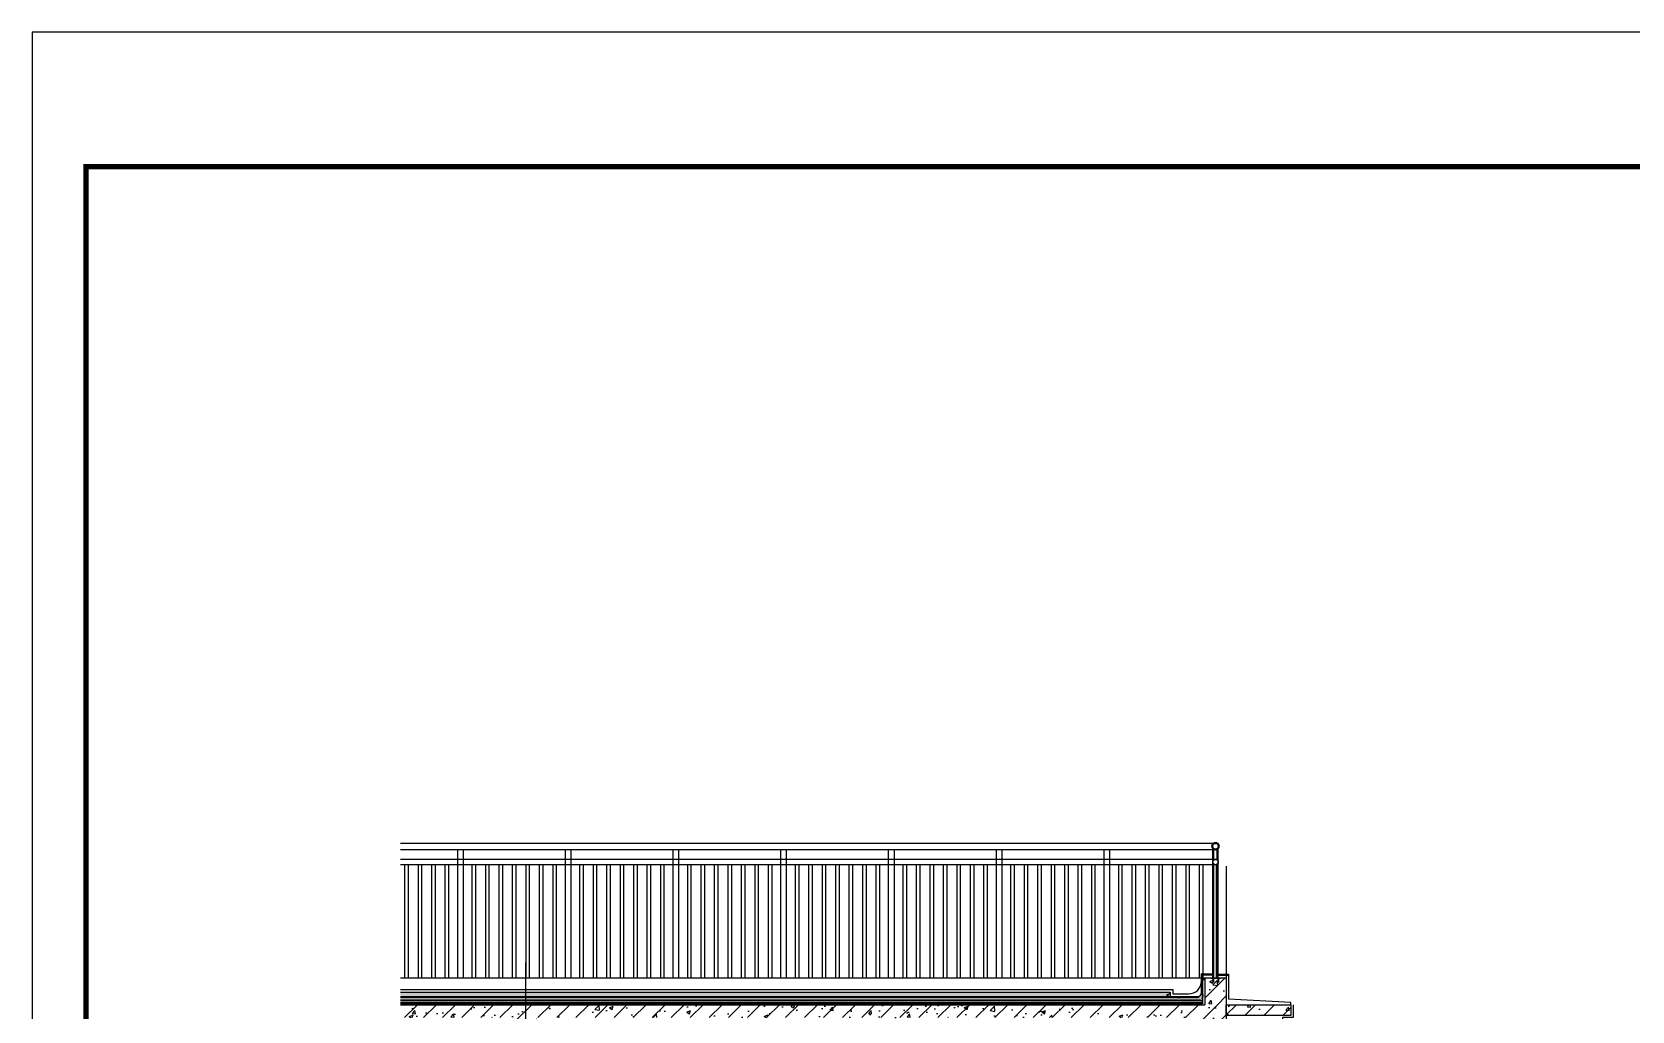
# Model space of a CAD drawing. Extents: x 299218 to 746073, y -331171 to -40619.
# Drawn here: x 600716 to 615566, y -298205 to -289121 of the extents above; entities that cross this region are included whole.
import ezdxf

# ---------------------------------------------------------------- set-up
doc = ezdxf.new("R2010")
doc.units = 0
doc.header["$LTSCALE"] = 1000
doc.header["$MEASUREMENT"] = 0
doc.linetypes.add('DASH', pattern=[0.35, 0.25, -0.1])
doc.linetypes.add('DOTE', pattern=[2.42, 2, -0.2, 0.02, -0.2])
for name, color, linetype in [('a140', 140, 'Continuous'), ('a43', 43, 'Continuous'), ('AXIS', 3, 'Continuous'), ('DOTE', 1, 'Continuous'), ('E_BalLib', 8, 'Continuous'), ('PDIM', 3, 'Continuous'), ('PUB_HACTH', 8, 'Continuous'), ('PUB_HATCH', 8, 'Continuous'), ('PUB_TITLE', 4, 'Continuous'), ('STAIR', 2, 'Continuous'), ('SURFACE', 6, 'Continuous'), ('WALL', 4, 'Continuous')]:
    doc.layers.add(name, color=color, linetype=linetype)
pattern_1 = [(45, (1236462.82, -236611.94), (-88.388348, 88.388348), []), (50, (1236462.82, -236611.94), (358.63009, -31.37607), [37.5, -412.5]), (355, (1236462.82, -236611.94), (-69.37567, 376.09607), [30, -330]), (100.4514, (1236492.7, -236614.56), (289.2547, 344.71977), [31.8701, -350.57106]), (46.1842, (1236462.82, -236511.94), (533.62052, -82.7595), [56.25, -618.75]), (96.6356, (1236507.3, -236518.84), (467.33135, 487.05894), [47.80514, -525.8565]), (351.1842, (1236462.8, -236511.94), (467.33097, 487.0593), [45, -495]), (21, (1236512.82, -236536.94), (298.45353, -201.30945), [37.5, -412.5]), (326, (1236512.82, -236536.94), (121.65767, 362.57502), [30, -330]), (71.4514, (1236537.7, -236553.72), (420.11131, 161.26525), [31.8701, -350.57106]), (37.5, (1236462.82, -236611.94), (6.079928, 166.446927), [0, -326, 0, -335, 0, -331.25]), (7.5, (1236462.82, -236611.94), (131.53477, 197.205856), [0, -191, 0, -318.5, 0, -126.25]), (327.5, (1236351.32, -236611.94), (266.911218, -11.277436), [0, -125, 0, -390, 0, -517.5]), (317.5, (1236301.32, -236611.94), (291.593085, 50.05249), [0, -162.5, 0, -259, 0, -367.5])]

# ---------------------------------------------------------------- blocks, each defined once
blk = doc.blocks.new('T1')
h = blk.add_hatch()
h.set_pattern_fill('钢筋混凝土', color=8, scale=50)
h.set_pattern_definition(pattern_1)
h.paths.add_polyline_path([(592092, -294967), (592037, -294967), (592037, -294973), (592018, -294973), (592018, -295007), (592012, -295007), (592012, -294973), (591972, -294973), (591972, -295007), (591966, -295007), (591966, -294973), (591947, -294973), (591947, -294967), (591892, -294967), (591892, -295217), (592092, -295217)])
h = blk.add_hatch()
h.set_pattern_fill('钢筋混凝土', color=8, scale=50)
h.set_pattern_definition(pattern_1)
h.paths.add_polyline_path([(592092, -295217), (584427, -295217), (584427, -295337), (585492, -295337), (585492, -295817), (585692, -295817), (585692, -295337), (591842, -295337), (591842, -295817), (592092, -295817), (592092, -295717)])
h = blk.add_hatch()
h.set_pattern_fill('钢筋混凝土', color=8, scale=50)
h.set_pattern_definition(pattern_1)
h.paths.add_polyline_path([(592092, -295317), (592692, -295317), (592692, -295217), (592092, -295217)])
at = {"layer": 'PUB_HACTH'}
h = blk.add_hatch(dxfattribs=at)
h.set_pattern_fill('钢筋混凝土', color=256, scale=20, style=0)
h.set_pattern_definition([(45, (299738.93, -358292.554), (-35.355339, 35.355339), []), (50, (299738.93, -358292.55), (143.452037, -12.550427), [15, -165]), (355, (299738.93, -358292.55), (-27.75027, 150.43843), [12, -132]), (100.4514, (299750.88, -358293.6), (115.701876, 137.88791), [12.74804, -140.22842]), (46.1842, (299738.93, -358252.55), (213.44821, -33.1038), [22.5, -247.5]), (96.6356, (299756.72, -358255.31), (186.93254, 194.82357), [19.12206, -210.3426]), (351.1842, (299738.93, -358252.55), (186.93239, 194.82372), [18, -198]), (21, (299758.93, -358262.55), (119.38141, -80.52378), [15, -165]), (326, (299758.93, -358262.55), (48.66307, 145.03001), [12, -132]), (71.4514, (299768.88, -358269.26), (168.044526, 64.5061), [12.74804, -140.22842]), (37.5, (299738.93, -358292.554), (2.431971, 66.578771), [0, -130.4, 0, -134, 0, -132.5]), (7.5, (299738.93, -358292.554), (52.613907, 78.882342), [0, -76.4, 0, -127.4, 0, -50.5]), (327.5, (299694.33, -358292.554), (106.764487, -4.510974), [0, -50, 0, -156, 0, -207]), (317.5, (299674.33, -358292.55), (116.637234, 20.020996), [0, -65, 0, -103.6, 0, -147])])
h.paths.add_polyline_path([(584427, -295102), (584427, -295142), (591572, -295142), (591572, -295102)])
h = blk.add_hatch(dxfattribs=at)
h.set_pattern_fill('混凝土', color=256, scale=5, style=0)
h.set_pattern_definition([(50, (299844.768, -358292.554), (35.863009, -3.1376067), [3.75, -41.25]), (355, (299844.77, -358292.554), (-6.9375667, 37.6096067), [3, -33]), (100.4514, (299847.757, -358292.816), (28.925469, 34.471977), [3.1870095, -35.0571056]), (46.1842, (299844.77, -358282.554), (53.3620524, -8.275951), [5.625, -61.875]), (96.6356, (299849.215, -358283.244), (46.733135, 48.7058935), [4.780514, -52.58565]), (351.1842, (299844.77, -358282.554), (46.733097, 48.70593), [4.5, -49.5]), (21, (299849.768, -358285.054), (29.8453526, -20.1309445), [3.75, -41.25]), (326, (299849.77, -358285.054), (12.1657666, 36.2575023), [3, -33]), (71.4514, (299852.255, -358286.732), (42.0111314, 16.126525), [3.1870095, -35.0571056]), (37.5, (299844.768, -358292.554), (0.60799277, 16.6446927), [0, -32.6, 0, -33.5, 0, -33.125]), (7.5, (299844.768, -358292.554), (13.1534769, 19.7205856), [0, -19.1, 0, -31.85, 0, -12.625]), (327.5, (299833.618, -358292.554), (26.6911218, -1.1277436), [0, -12.5, 0, -39, 0, -51.75]), (317.5, (299828.618, -358292.554), (29.1593085, 5.0052491), [0, -16.25, 0, -25.9, 0, -36.75])])
h.paths.add_polyline_path([(584427, -295177), (584427, -295197), (591872, -295197), (591872, -295177)])
h = blk.add_hatch(dxfattribs=at)
h.set_pattern_fill('钢筋混凝土', color=256, scale=20, style=0)
h.set_pattern_definition([(45, (299860.28, -358292.554), (-35.355339, 35.355339), []), (50, (299860.28, -358292.55), (143.452037, -12.550427), [15, -165]), (355, (299860.28, -358292.55), (-27.75027, 150.43843), [12, -132]), (100.4514, (299872.23, -358293.6), (115.701876, 137.88791), [12.74804, -140.22842]), (46.1842, (299860.28, -358252.55), (213.44821, -33.1038), [22.5, -247.5]), (96.6356, (299878.07, -358255.31), (186.93254, 194.82357), [19.12206, -210.3426]), (351.1842, (299860.28, -358252.55), (186.93239, 194.82372), [18, -198]), (21, (299880.28, -358262.55), (119.38141, -80.52378), [15, -165]), (326, (299880.28, -358262.55), (48.66307, 145.03001), [12, -132]), (71.4514, (299890.23, -358269.26), (168.044526, 64.5061), [12.74804, -140.22842]), (37.5, (299860.28, -358292.554), (2.431971, 66.578771), [0, -130.4, 0, -134, 0, -132.5]), (7.5, (299860.28, -358292.554), (52.613907, 78.882342), [0, -76.4, 0, -127.4, 0, -50.5]), (327.5, (299815.68, -358292.554), (106.764487, -4.510974), [0, -50, 0, -156, 0, -207]), (317.5, (299795.68, -358292.55), (116.637234, 20.020996), [0, -65, 0, -103.6, 0, -147])])
h.paths.add_polyline_path([(591516, -295142), (591516, -295102), (591572, -295102), (591572, -295142)])
at = {"color": 2}
blk.add_line((584427, -294967), (592092, -294967), dxfattribs=at)
for p, q in [((591572, -295102), (591572, -295142)), ((592692, -295217), (592692, -295196))]:
    blk.add_line(p, q)
at = {"color": 8}
blk.add_line((592692, -295196), (592112, -295167), dxfattribs=at)
at = {"color": 2, "linetype": 'DASH', "ltscale": 0.1, "const_width": 3}
for points in [[(591892, -294967), (591874, -294967), (591874, -295120)], [(591642, -295169), (584427, -295169)], [(591655, -295158), (591642, -295169)], [(591845, -295158), (591655, -295158)], [(591841, -295168), (591656, -295168)]]:
    blk.add_lwpolyline(points, dxfattribs=at)
for points in [[(591884, -295120, -0.384199), (591841, -295168)], [(591874, -295120, -0.287485), (591845, -295158)]]:
    blk.add_lwpolyline(points, format="xyb", dxfattribs=at)
at = {"color": 8}
blk.add_lwpolyline([(592712, -295217), (592712, -295337), (592612, -295337), (592612, -295697), (592712, -295697), (592712, -295837), (592112, -295837), (592112, -298817)], dxfattribs=at)
at = {"lineweight": 40}
blk.add_circle((591992, -293747), 30, dxfattribs=at)
blk.add_circle((591992, -293894), 25)
at = {"layer": 'a140'}
for points in [[(591967, -294967), (591967, -293764)], [(591977, -293874), (591977, -293773)], [(592007, -293874), (592007, -293773)], [(592017, -294967), (592017, -293764)], [(591977, -294967), (591977, -293914)], [(592007, -294967), (592007, -293914)]]:
    blk.add_lwpolyline(points, dxfattribs=at)
at = {"layer": 'a43'}
for p, q in [((584427, -293717), (592017, -293717)), ((584427, -293777), (592017, -293777)), ((584427, -293867), (592017, -293867)), ((584427, -293917), (592017, -293917))]:
    blk.add_line(p, q, dxfattribs=at)
for points in [[(584958, -294967), (584958, -293777)], [(585008, -293777), (585008, -294967)], [(585958, -294967), (585958, -293777)], [(586008, -293777), (586008, -294967)], [(586958, -294967), (586958, -293777)], [(587008, -293777), (587008, -294967)], [(587958, -294967), (587958, -293777)], [(588008, -293777), (588008, -294967)], [(588958, -294967), (588958, -293777)], [(589008, -293777), (589008, -294967)], [(589958, -294967), (589958, -293777)], [(590008, -293777), (590008, -294967)], [(590958, -294967), (590958, -293777)], [(591008, -293777), (591008, -294967)], [(584468, -294967), (584468, -293917)], [(584498, -293917), (584498, -294967)], [(584593, -294967), (584593, -293917)], [(584623, -293917), (584623, -294967)], [(584718, -294967), (584718, -293917)], [(584748, -293917), (584748, -294967)], [(584843, -294967), (584843, -293917)], [(584873, -293917), (584873, -294967)], [(585093, -294967), (585093, -293917)], [(585123, -293917), (585123, -294967)], [(585218, -294967), (585218, -293917)], [(585248, -293917), (585248, -294967)], [(585343, -294967), (585343, -293917)], [(585373, -293917), (585373, -294967)], [(585468, -294967), (585468, -293917)], [(585498, -293917), (585498, -294967)], [(585593, -294967), (585593, -293917)], [(585623, -293917), (585623, -294967)], [(585718, -294967), (585718, -293917)], [(585748, -293917), (585748, -294967)], [(585843, -294967), (585843, -293917)], [(585873, -293917), (585873, -294967)], [(586093, -294967), (586093, -293917)], [(586123, -293917), (586123, -294967)], [(586218, -294967), (586218, -293917)], [(586248, -293917), (586248, -294967)], [(586343, -294967), (586343, -293917)], [(586373, -293917), (586373, -294967)], [(586468, -294967), (586468, -293917)], [(586498, -293917), (586498, -294967)], [(586593, -294967), (586593, -293917)], [(586623, -293917), (586623, -294967)], [(586718, -294967), (586718, -293917)], [(586748, -293917), (586748, -294967)], [(586843, -294967), (586843, -293917)], [(586873, -293917), (586873, -294967)], [(587093, -294967), (587093, -293917)], [(587123, -293917), (587123, -294967)], [(587218, -294967), (587218, -293917)], [(587248, -293917), (587248, -294967)], [(587343, -294967), (587343, -293917)], [(587373, -293917), (587373, -294967)], [(587468, -294967), (587468, -293917)], [(587498, -293917), (587498, -294967)], [(587593, -294967), (587593, -293917)], [(587623, -293917), (587623, -294967)], [(587718, -294967), (587718, -293917)], [(587748, -293917), (587748, -294967)], [(587843, -294967), (587843, -293917)], [(587873, -293917), (587873, -294967)], [(588093, -294967), (588093, -293917)], [(588123, -293917), (588123, -294967)], [(588218, -294967), (588218, -293917)], [(588248, -293917), (588248, -294967)], [(588343, -294967), (588343, -293917)], [(588373, -293917), (588373, -294967)], [(588468, -294967), (588468, -293917)], [(588498, -293917), (588498, -294967)], [(588593, -294967), (588593, -293917)], [(588623, -293917), (588623, -294967)], [(588718, -294967), (588718, -293917)], [(588748, -293917), (588748, -294967)], [(588843, -294967), (588843, -293917)], [(588873, -293917), (588873, -294967)], [(589093, -294967), (589093, -293917)], [(589123, -293917), (589123, -294967)], [(589218, -294967), (589218, -293917)], [(589248, -293917), (589248, -294967)], [(589343, -294967), (589343, -293917)], [(589373, -293917), (589373, -294967)], [(589468, -294967), (589468, -293917)], [(589498, -293917), (589498, -294967)], [(589593, -294967), (589593, -293917)], [(589623, -293917), (589623, -294967)], [(589718, -294967), (589718, -293917)], [(589748, -293917), (589748, -294967)], [(589843, -294967), (589843, -293917)], [(589873, -293917), (589873, -294967)], [(590093, -294967), (590093, -293917)], [(590123, -293917), (590123, -294967)], [(590218, -294967), (590218, -293917)], [(590248, -293917), (590248, -294967)], [(590343, -294967), (590343, -293917)], [(590373, -293917), (590373, -294967)], [(590468, -294967), (590468, -293917)], [(590498, -293917), (590498, -294967)], [(590593, -294967), (590593, -293917)], [(590623, -293917), (590623, -294967)], [(590718, -294967), (590718, -293917)], [(590748, -293917), (590748, -294967)], [(590843, -294967), (590843, -293917)], [(590873, -293917), (590873, -294967)], [(591093, -294967), (591093, -293917)], [(591123, -293917), (591123, -294967)], [(591218, -294967), (591218, -293917)], [(591248, -293917), (591248, -294967)], [(591343, -294967), (591343, -293917)], [(591373, -293917), (591373, -294967)], [(591468, -294967), (591468, -293917)], [(591498, -293917), (591498, -294967)], [(591593, -294967), (591593, -293917)], [(591623, -293917), (591623, -294967)], [(591718, -294967), (591718, -293917)], [(591748, -293917), (591748, -294967)], [(591843, -294967), (591843, -293917)], [(591873, -293917), (591873, -294967)], [(591968, -294967), (591968, -293917)], [(591998, -293917), (591998, -294967)]]:
    blk.add_lwpolyline(points, dxfattribs=at)
at = {"layer": 'AXIS', "color": 8}
for p, q in [((591872, -294930, -13780), (591872, -295209)), ((591597, -295077), (591597, -295117))]:
    blk.add_line(p, q, dxfattribs=at)
at = {"layer": 'AXIS'}
blk.add_line((584427, -295209), (591872, -295209), dxfattribs=at)
at = {"layer": 'DOTE', "linetype": 'DOTE'}
for p, q in [((592092, -293932), (592092, -318081)), ((585592, -318209), (585592, -294826))]:
    blk.add_line(p, q, dxfattribs=at)
at = {"layer": 'E_BalLib'}
for p, q in [((591954, -294967, -13780), (591954, -294967, -13780)), ((592034, -294967, -13780), (592034, -294967, -13780))]:
    blk.add_line(p, q, dxfattribs=at)
at = {"layer": 'PDIM', "ltscale": 20}
blk.add_solid([(591892, -294990), (591892, -294967), (591871, -294990), (591871, -294967)], dxfattribs=at)
at = {"layer": 'PUB_HACTH'}
blk.add_line((591872, -295177), (584427, -295177), dxfattribs=at)
at = {"layer": 'PUB_HATCH'}
for p, q in [((591872, -294930, -13780), (591862, -294930)), ((591872, -295197, -13780), (591872, -294930, -13780)), ((591872, -294930, -13780), (591968, -294931, -13780)), ((591872, -294940), (591968, -294941, -5474)), ((592018, -294932, -13780), (592112, -294933, -13780)), ((592018, -294942, -8345), (592112, -294943, -13780)), ((592112, -294933, -13780), (592112, -295167)), ((584427, -295077), (591597, -295077)), ((591812, -295152), (584427, -295152)), ((584427, -295197, -13780), (591872, -295197, -13780)), ((591597, -295117), (591742, -295117))]:
    blk.add_line(p, q, dxfattribs=at)
blk.add_lwpolyline([(591862, -295102), (591862, -294930)], dxfattribs=at)
for centre, radius in [((591742, -294997), 120), ((591812, -295102), 50)]:
    blk.add_arc(centre, radius, 270, 0, dxfattribs=at)
at = {"layer": 'STAIR'}
for p, q in [((591947, -294967, -13780), (591947, -294973, -13780)), ((592037, -294973, -13780), (591947, -294973, -13780)), ((591966, -294973, -13780), (591966, -295007, -13780)), ((591972, -295007, -13780), (591966, -295007, -13780)), ((591972, -294973, -13780), (591972, -295007, -13780)), ((592012, -294973, -13780), (592012, -295007, -13780)), ((592012, -295007, -13780), (592018, -295007, -13780)), ((592018, -294973, -13780), (592018, -295007, -13780)), ((592037, -294967, -13780), (592037, -294973, -13780))]:
    blk.add_line(p, q, dxfattribs=at)
at = {"layer": 'SURFACE', "color": 0}
for p, q in [((584427, -295102), (591572, -295102)), ((584427, -295142), (591842, -295142)), ((591872, -295197), (584427, -295197))]:
    blk.add_line(p, q, dxfattribs=at)
at = {"layer": 'WALL'}
for p, q in [((591892, -294967), (592092, -294967)), ((591892, -294967), (591892, -295217)), ((592092, -294967), (592092, -295217)), ((584427, -295217), (591892, -295217)), ((592092, -295217), (592092, -298817))]:
    blk.add_line(p, q, dxfattribs=at)
at = {"layer": 'WALL', "color": 8}
blk.add_line((591872, -295197), (591822, -295197), dxfattribs=at)
at = {"layer": 'WALL'}
blk.add_lwpolyline([(592092, -295217), (592692, -295217), (592692, -295317), (592092, -295317)], close=True, dxfattribs=at)

msp = doc.modelspace()

# ---------------------------------------------------------------- linework, layer by layer
at = {"layer": 'PUB_TITLE'}
msp.add_lwpolyline([(600715.6, -331171.2), (630415.6, -331171.2), (630415.6, -289121.2), (600715.6, -289121.2)], close=True, dxfattribs=at)
at = {"layer": 'PUB_TITLE', "const_width": 50}
msp.add_lwpolyline([(601215.6, -330671.2), (629915.6, -330671.2), (629915.6, -290371.2), (601215.6, -290371.2)], close=True, dxfattribs=at)

# ---------------------------------------------------------------- block references
msp.add_blockref('T1', (19708.3, -2929.3))

doc.saveas('drawing.dxf')
